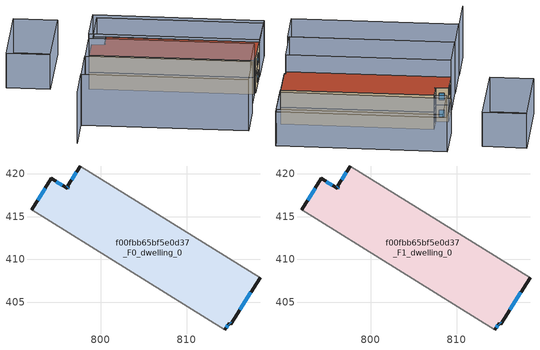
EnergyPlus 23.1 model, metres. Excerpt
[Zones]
f00fbb65bf5e0d37_F0_dwelling_0
 floor ground (EU_floor_Construction): 818.56,407.88 815.15,402.45 814.95,402.58 814.47,401.81 791.93,415.77 794.26,419.44 796.11,418.27 796.27,418.51 796.16,418.58 797.6,420.86 z0
 wall outside (EU_wall_Construction): 814.47,401.81 814.95,402.58 815.15,402.45 818.56,407.88 / 797.6,420.86 796.16,418.58 796.27,418.51 796.11,418.27 794.26,419.44 791.93,415.77 z0:3
 wall adiabatic (EU_wall_Construction): 791.93,415.77 814.47,401.81 / 818.56,407.88 797.6,420.86 z0:3
 window (EU_Window_Construction): 816.21,404.14 817.5,406.19 / 815.01,402.54 815.09,402.49 / 814.62,402.05 814.8,402.34 / 793.53,418.3 792.66,416.91 / 795.54,418.64 794.84,419.08 / 796.22,418.44 796.16,418.35 / 796.19,418.56 796.23,418.53 / 797.15,420.15 796.61,419.29 z0.93:2.07
f00fbb65bf5e0d37_F1_dwelling_0
 floor to f00fbb65bf5e0d37_F0_dwelling_0 (EU_floor_Construction): 818.56,407.88 815.15,402.45 814.95,402.58 814.47,401.81 791.93,415.77 794.26,419.44 796.11,418.27 796.26,418.51 796.16,418.58 797.6,420.86 z3
 wall outside (EU_wall_Construction): 814.47,401.81 814.95,402.58 815.15,402.45 818.56,407.88 / 797.6,420.86 796.16,418.58 796.27,418.51 796.11,418.27 794.26,419.44 791.93,415.77 z3:6
 wall adiabatic (EU_wall_Construction): 791.93,415.77 814.47,401.81 / 818.56,407.88 797.6,420.86 z3:6
 window (EU_Window_Construction): 816.21,404.14 817.5,406.19 / 815.01,402.54 815.09,402.49 / 814.62,402.05 814.8,402.34 / 793.53,418.3 792.66,416.91 / 795.54,418.64 794.84,419.08 / 796.22,418.44 796.16,418.35 / 796.19,418.56 796.23,418.53 / 797.15,420.15 796.61,419.29 z3.93:5.07
 roof outside (EU_roof_Construction): 815.15,402.45 818.56,407.88 797.6,420.86 796.16,418.58 796.27,418.51 796.11,418.27 794.26,419.44 791.93,415.77 814.47,401.81 814.95,402.58 z6
shading: 780.68,398 784.37,403.96 / 784.37,403.96 807.34,389.73 / 788.13,409.88 811.04,395.69 / 811.04,395.69 807.35,389.73 / 807.35,389.73 784.44,403.92 / 784.44,403.92 788.13,409.88 / 810.78,395.85 788.2,409.83 / 788.2,409.83 791.89,415.79 / 791.89,415.79 814.47,401.81 / 814.47,401.81 810.78,395.85 z0:9; 818.61,407.85 795.86,421.94 / 795.86,421.94 799.75,428.23 / 799.75,428.23 822.5,414.13 / 822.5,414.13 818.61,407.85 / 799.7,429.54 822.98,414.89 / 822.98,414.89 819,408.56 / 819,408.56 795.72,423.21 / 795.72,423.21 799.7,429.54 / 787.71,434.03 793.75,430.23 / 793.75,430.23 786.5,418.7 / 786.5,418.7 780.46,422.5 / 780.46,422.5 787.71,434.03 z0:6
[Building]
EU S2 Campaign: North Axis=0; Terrain=City; Solar Distribution=FullExterior
[Site:Location]
Montreal-Trudeau.Intl.AP: Latitude=45.4667; Longitude=-73.75; Time Zone=-5; Elevation=36
[SizingPeriod:WeatherFileDays]
AnnualSizingPeriod: Begin Month=1; Begin Day of Month=1; End Month=12; End Day of Month=31; Day of Week for Start Day=Monday; Use Weather File Daylight Saving Period=No; Use Weather File Rain and Snow Indicators=No
[MATERIAL]
EU_InternalMass_Material: Roughness=MediumRough; Thickness=0.1; Conductivity=1; Density=1800; Specific Heat=900; Thermal Absorptance=0.9; Solar Absorptance=0.7; Visible Absorptance=0.7
[MATERIAL:NOMASS] Roughness=MediumRough; Thermal Absorptance=0.9; Solar Absorptance=0.7; Visible Absorptance=0.7
Name | Thermal Resistance
EU_wall_NoMass; EU_floor_NoMass | 1.36485
EU_roof_NoMass | 2.55992
[WINDOWMATERIAL:SIMPLEGLAZINGSYSTEM]
EU_Window_SimpleGlazing: UFactor=3.92339; Solar Heat Gain Coefficient=0.8; Visible Transmittance=0.8
[CONSTRUCTION]
EU_wall_Construction: EU_wall_NoMass
EU_roof_Construction: EU_roof_NoMass
EU_floor_Construction: EU_floor_NoMass
EU_Window_Construction: EU_Window_SimpleGlazing
EU_InternalMass_Construction: EU_InternalMass_Material
[ZONE] Type=1; Multiplier=1; Ceiling Height=autocalculate; Floor Area=autocalculate; Part of Total Floor Area=Yes
Name | Volume
f00fbb65bf5e0d37_F0_dwelling_0 | 567.327
f00fbb65bf5e0d37_F1_dwelling_0 | 567.324
[INTERNALMASS] Construction=EU_InternalMass_Construction; Surface Area=189.109
Name | Zone or ZoneList
f00fbb65bf5e0d37_F0_dwelling_0_EU_InternalMass | f00fbb65bf5e0d37_F0_dwelling_0
f00fbb65bf5e0d37_F1_dwelling_0_EU_InternalMass | f00fbb65bf5e0d37_F1_dwelling_0
[OTHEREQUIPMENT] Fuel Type=Electricity; Design Level Calculation Method=Watts/Area; Power per Zone Floor Area=1; Fraction Latent=0; Fraction Radiant=0; Fraction Lost=0; Carbon Dioxide Generation Rate=0; EndUse Subcategory=EU_Step8_InternalGains
Name | Zone or ZoneList or Space or SpaceList | Schedule
EU_Step8_InternalGain_f00fbb65bf5e0d37_F0_dwelling_0_f000 | f00fbb65bf5e0d37_F0_dwelling_0 | EU_Step8_GainSchedule_f00fbb65bf5e0d37_F0_dwelling_0_f000
EU_Step8_InternalGain_f00fbb65bf5e0d37_F1_dwelling_0_f000 | f00fbb65bf5e0d37_F1_dwelling_0 | EU_Step8_GainSchedule_f00fbb65bf5e0d37_F1_dwelling_0_f000
[ZONEVENTILATION:DESIGNFLOWRATE] Schedule=EU_AlwaysOn; Design Flow Rate Calculation Method=AirChanges/Hour; Air Changes per Hour=0.860309; Ventilation Type=Natural; Fan Pressure Rise=0; Fan Total Efficiency=1; Constant Term Coefficient=1; Temperature Term Coefficient=0; Velocity Term Coefficient=0; Velocity Squared Term Coefficient=0; Minimum Indoor Temperature=-100; Maximum Indoor Temperature=100; Delta Temperature=-100; Minimum Outdoor Temperature=-100; Maximum Outdoor Temperature=100; Maximum Wind Speed=40
Name | Zone or ZoneList or Space or SpaceList
EU_ConstantAir_f00fbb65bf5e0d37_F0_dwelling_0 | f00fbb65bf5e0d37_F0_dwelling_0
EU_ConstantAir_f00fbb65bf5e0d37_F1_dwelling_0 | f00fbb65bf5e0d37_F1_dwelling_0
[HVACTEMPLATE:THERMOSTAT] Constant Heating Setpoint=20; Constant Cooling Setpoint=50
EU_HeatOnly_f00fbb65bf5e0d37_F0_dwelling_0; EU_HeatOnly_f00fbb65bf5e0d37_F1_dwelling_0
[HVACTEMPLATE:ZONE:IDEALLOADSAIRSYSTEM] System Availability Schedule=EU_AlwaysOn; Maximum Heating Supply Air Temperature=50; Minimum Cooling Supply Air Temperature=13; Maximum Heating Supply Air Humidity Ratio=0.0156; Minimum Cooling Supply Air Humidity Ratio=0.0077; Heating Limit=NoLimit; Cooling Limit=NoLimit; Heating Availability Schedule=EU_AlwaysOn; Cooling Availability Schedule=EU_CoolingOff; Dehumidification Control Type=ConstantSensibleHeatRatio; Cooling Sensible Heat Ratio=0.7; Dehumidification Setpoint=60; Humidification Control Type=None; Humidification Setpoint=30; Outdoor Air Method=None; Outdoor Air Flow Rate per Person=0.00944; Outdoor Air Flow Rate per Zone Floor Area=0; Outdoor Air Flow Rate per Zone=0; Demand Controlled Ventilation Type=None; Outdoor Air Economizer Type=NoEconomizer; Heat Recovery Type=None; Sensible Heat Recovery Effectiveness=0.7; Latent Heat Recovery Effectiveness=0.65
Name | Template Thermostat
f00fbb65bf5e0d37_F0_dwelling_0 | EU_HeatOnly_f00fbb65bf5e0d37_F0_dwelling_0
f00fbb65bf5e0d37_F1_dwelling_0 | EU_HeatOnly_f00fbb65bf5e0d37_F1_dwelling_0
[SIZING:ZONE] Zone Cooling Design Supply Air Temperature Input Method=SupplyAirTemperature; Zone Cooling Design Supply Air Temperature=13; Zone Heating Design Supply Air Temperature Input Method=SupplyAirTemperature; Zone Heating Design Supply Air Temperature=50; Zone Cooling Design Supply Air Humidity Ratio=0.008; Zone Heating Design Supply Air Humidity Ratio=0.008; Cooling Design Air Flow Method=DesignDay; Cooling Design Air Flow Rate=0; Cooling Minimum Air Flow per Zone Floor Area=0.000762; Cooling Minimum Air Flow=0; Cooling Minimum Air Flow Fraction=0.2; Heating Design Air Flow Method=DesignDay; Heating Design Air Flow Rate=0; Heating Maximum Air Flow per Zone Floor Area=0.002032; Heating Maximum Air Flow=0.141576; Heating Maximum Air Flow Fraction=0.3; Account for Dedicated Outdoor Air System=No; Dedicated Outdoor Air System Control Strategy=NeutralSupplyAir; Dedicated Outdoor Air Low Setpoint Temperature for Design=autosize; Dedicated Outdoor Air High Setpoint Temperature for Design=autosize; Zone Load Sizing Method=Sensible Load Only No Latent Load; Zone Latent Cooling Design Supply Air Humidity Ratio Input Method=HumidityRatioDifference; Zone Cooling Design Supply Air Humidity Ratio Difference=0.005; Zone Latent Heating Design Supply Air Humidity Ratio Input Method=HumidityRatioDifference; Zone Humidification Design Supply Air Humidity Ratio Difference=0.005
f00fbb65bf5e0d37_F0_dwelling_0; f00fbb65bf5e0d37_F1_dwelling_0
[SCHEDULE:CONSTANT]
Name | Hourly Value
EU_AlwaysOn | 1
EU_CoolingOff | 0
[SCHEDULE:FILE] Column Number=1; Rows to Skip at Top=0; Number of Hours of Data=8760; Column Separator=Comma; Interpolate to Timestep=No; Minutes per Item=60; Adjust Schedule for Daylight Savings=Yes
Name | File
EU_Step8_GainSchedule_f00fbb65bf5e0d37_F0_dwelling_0_f000 | ../../schedules/f00fbb65bf5e0d37/f00fbb65bf5e0d37_F0_dwelling_0_f000_gain.csv
EU_Step8_GainSchedule_f00fbb65bf5e0d37_F1_dwelling_0_f000 | ../../schedules/f00fbb65bf5e0d37/f00fbb65bf5e0d37_F1_dwelling_0_f000_gain.csv
